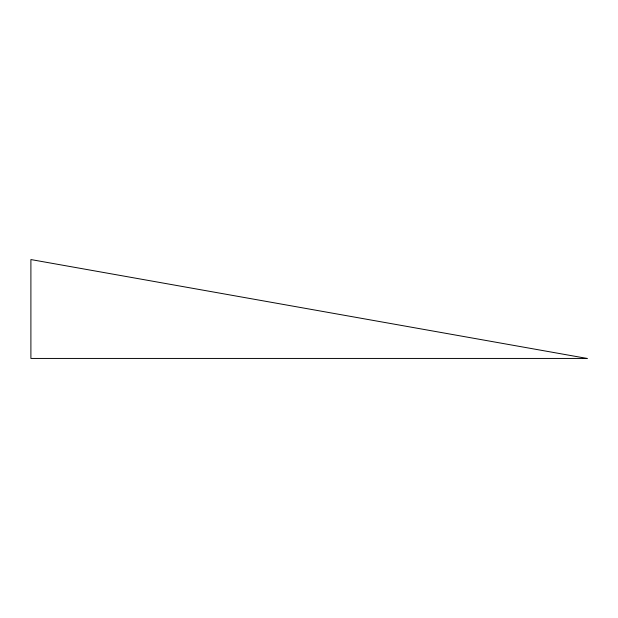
<?xml version="1.0" encoding="UTF-8"?>
<svg xmlns="http://www.w3.org/2000/svg" width="618" height="618" viewBox="0 0 618 618"><rect width="100%" height="100%" fill="white"/><g stroke="black" fill="none" stroke-linecap="round" stroke-linejoin="round"><path stroke-width="0.93" d="M587.1 358.44L30.9 358.44L30.9 259.56L587.1 358.44"/></g></svg>
